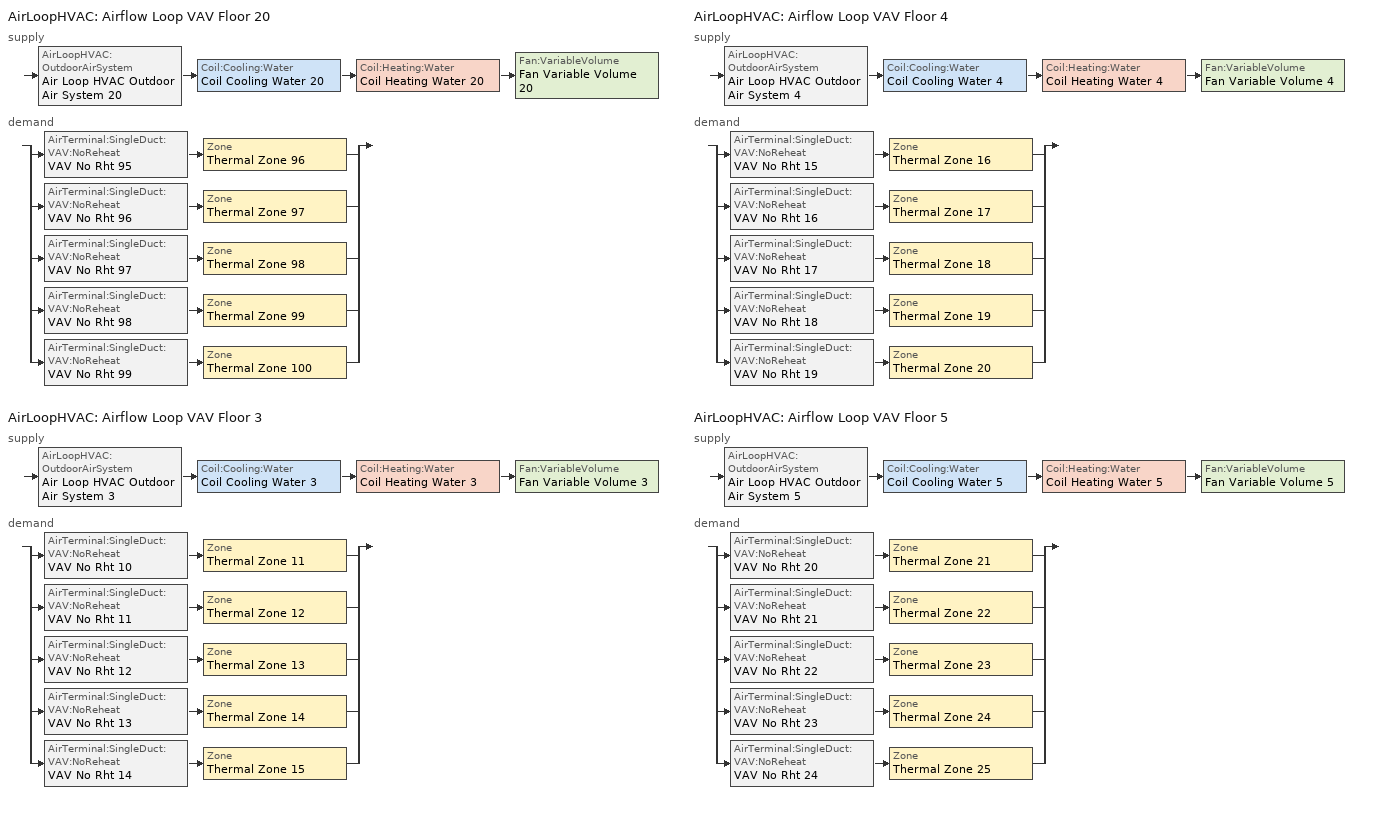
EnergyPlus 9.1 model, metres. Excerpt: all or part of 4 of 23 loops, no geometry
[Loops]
AirLoopHVAC 'Airflow Loop VAV Floor 20'
 supply: AirLoopHVAC:OutdoorAirSystem 'Air Loop HVAC Outdoor Air System 20' > Coil:Cooling:Water 'Coil Cooling Water 20' > Coil:Heating:Water 'Coil Heating Water 20' > Fan:VariableVolume 'Fan Variable Volume 20'
 demand: split
  | AirTerminal:SingleDuct:VAV:NoReheat 'VAV No Rht 95' > Zone 'Thermal Zone 96'
  | AirTerminal:SingleDuct:VAV:NoReheat 'VAV No Rht 96' > Zone 'Thermal Zone 97'
  | AirTerminal:SingleDuct:VAV:NoReheat 'VAV No Rht 97' > Zone 'Thermal Zone 98'
  | AirTerminal:SingleDuct:VAV:NoReheat 'VAV No Rht 98' > Zone 'Thermal Zone 99'
  | AirTerminal:SingleDuct:VAV:NoReheat 'VAV No Rht 99' > Zone 'Thermal Zone 100'
AirLoopHVAC 'Airflow Loop VAV Floor 3'
 supply: AirLoopHVAC:OutdoorAirSystem 'Air Loop HVAC Outdoor Air System 3' > Coil:Cooling:Water 'Coil Cooling Water 3' > Coil:Heating:Water 'Coil Heating Water 3' > Fan:VariableVolume 'Fan Variable Volume 3'
 demand: split
  | AirTerminal:SingleDuct:VAV:NoReheat 'VAV No Rht 10' > Zone 'Thermal Zone 11'
  | AirTerminal:SingleDuct:VAV:NoReheat 'VAV No Rht 11' > Zone 'Thermal Zone 12'
  | AirTerminal:SingleDuct:VAV:NoReheat 'VAV No Rht 12' > Zone 'Thermal Zone 13'
  | AirTerminal:SingleDuct:VAV:NoReheat 'VAV No Rht 13' > Zone 'Thermal Zone 14'
  | AirTerminal:SingleDuct:VAV:NoReheat 'VAV No Rht 14' > Zone 'Thermal Zone 15'
AirLoopHVAC 'Airflow Loop VAV Floor 4'
 supply: AirLoopHVAC:OutdoorAirSystem 'Air Loop HVAC Outdoor Air System 4' > Coil:Cooling:Water 'Coil Cooling Water 4' > Coil:Heating:Water 'Coil Heating Water 4' > Fan:VariableVolume 'Fan Variable Volume 4'
 demand: split
  | AirTerminal:SingleDuct:VAV:NoReheat 'VAV No Rht 15' > Zone 'Thermal Zone 16'
  | AirTerminal:SingleDuct:VAV:NoReheat 'VAV No Rht 16' > Zone 'Thermal Zone 17'
  | AirTerminal:SingleDuct:VAV:NoReheat 'VAV No Rht 17' > Zone 'Thermal Zone 18'
  | AirTerminal:SingleDuct:VAV:NoReheat 'VAV No Rht 18' > Zone 'Thermal Zone 19'
  | AirTerminal:SingleDuct:VAV:NoReheat 'VAV No Rht 19' > Zone 'Thermal Zone 20'
AirLoopHVAC 'Airflow Loop VAV Floor 5'
 supply: AirLoopHVAC:OutdoorAirSystem 'Air Loop HVAC Outdoor Air System 5' > Coil:Cooling:Water 'Coil Cooling Water 5' > Coil:Heating:Water 'Coil Heating Water 5' > Fan:VariableVolume 'Fan Variable Volume 5'
 demand: split
  | AirTerminal:SingleDuct:VAV:NoReheat 'VAV No Rht 20' > Zone 'Thermal Zone 21'
  | AirTerminal:SingleDuct:VAV:NoReheat 'VAV No Rht 21' > Zone 'Thermal Zone 22'
  | AirTerminal:SingleDuct:VAV:NoReheat 'VAV No Rht 22' > Zone 'Thermal Zone 23'
  | AirTerminal:SingleDuct:VAV:NoReheat 'VAV No Rht 23' > Zone 'Thermal Zone 24'
  | AirTerminal:SingleDuct:VAV:NoReheat 'VAV No Rht 24' > Zone 'Thermal Zone 25'
[ZoneControl:Thermostat]
Name | Zone or ZoneList | Control Type Schedule | Control 1
Thermal Zone 100 Thermostat | Thermal Zone 100 | Thermal Zone 100 Thermostat Schedule | Thermostat Setpoint Dual Setpoint 89
Thermal Zone 11 Thermostat | Thermal Zone 11 | Thermal Zone 11 Thermostat Schedule | Thermostat Setpoint Dual Setpoint 99
Thermal Zone 12 Thermostat | Thermal Zone 12 | Thermal Zone 12 Thermostat Schedule | Thermostat Setpoint Dual Setpoint 100
Thermal Zone 13 Thermostat | Thermal Zone 13 | Thermal Zone 13 Thermostat Schedule | Thermostat Setpoint Dual Setpoint 2
Thermal Zone 14 Thermostat | Thermal Zone 14 | Thermal Zone 14 Thermostat Schedule | Thermostat Setpoint Dual Setpoint 3
Thermal Zone 15 Thermostat | Thermal Zone 15 | Thermal Zone 15 Thermostat Schedule | Thermostat Setpoint Dual Setpoint 4
Thermal Zone 16 Thermostat | Thermal Zone 16 | Thermal Zone 16 Thermostat Schedule | Thermostat Setpoint Dual Setpoint 5
Thermal Zone 17 Thermostat | Thermal Zone 17 | Thermal Zone 17 Thermostat Schedule | Thermostat Setpoint Dual Setpoint 6
Thermal Zone 18 Thermostat | Thermal Zone 18 | Thermal Zone 18 Thermostat Schedule | Thermostat Setpoint Dual Setpoint 7
Thermal Zone 19 Thermostat | Thermal Zone 19 | Thermal Zone 19 Thermostat Schedule | Thermostat Setpoint Dual Setpoint 8
Thermal Zone 20 Thermostat | Thermal Zone 20 | Thermal Zone 20 Thermostat Schedule | Thermostat Setpoint Dual Setpoint 9
Thermal Zone 21 Thermostat | Thermal Zone 21 | Thermal Zone 21 Thermostat Schedule | Thermostat Setpoint Dual Setpoint 10
Thermal Zone 22 Thermostat | Thermal Zone 22 | Thermal Zone 22 Thermostat Schedule | Thermostat Setpoint Dual Setpoint 11
Thermal Zone 23 Thermostat | Thermal Zone 23 | Thermal Zone 23 Thermostat Schedule | Thermostat Setpoint Dual Setpoint 12
Thermal Zone 24 Thermostat | Thermal Zone 24 | Thermal Zone 24 Thermostat Schedule | Thermostat Setpoint Dual Setpoint 13
Thermal Zone 25 Thermostat | Thermal Zone 25 | Thermal Zone 25 Thermostat Schedule | Thermostat Setpoint Dual Setpoint 14
Thermal Zone 96 Thermostat | Thermal Zone 96 | Thermal Zone 96 Thermostat Schedule | Thermostat Setpoint Dual Setpoint 85
Thermal Zone 97 Thermostat | Thermal Zone 97 | Thermal Zone 97 Thermostat Schedule | Thermostat Setpoint Dual Setpoint 86
Thermal Zone 98 Thermostat | Thermal Zone 98 | Thermal Zone 98 Thermostat Schedule | Thermostat Setpoint Dual Setpoint 87
Thermal Zone 99 Thermostat | Thermal Zone 99 | Thermal Zone 99 Thermostat Schedule | Thermostat Setpoint Dual Setpoint 88
[ThermostatSetpoint:DualSetpoint] Heating Setpoint Temperature Schedule=Medium Office HtgSetp; Cooling Setpoint Temperature Schedule=Medium Office ClgSetp
Thermostat Setpoint Dual Setpoint 89; Thermostat Setpoint Dual Setpoint 99; Thermostat Setpoint Dual Setpoint 100; Thermostat Setpoint Dual Setpoint 2; Thermostat Setpoint Dual Setpoint 3; Thermostat Setpoint Dual Setpoint 4; Thermostat Setpoint Dual Setpoint 5; Thermostat Setpoint Dual Setpoint 6; Thermostat Setpoint Dual Setpoint 7; Thermostat Setpoint Dual Setpoint 8; Thermostat Setpoint Dual Setpoint 9; Thermostat Setpoint Dual Setpoint 10; Thermostat Setpoint Dual Setpoint 11; Thermostat Setpoint Dual Setpoint 12; Thermostat Setpoint Dual Setpoint 13; Thermostat Setpoint Dual Setpoint 14; Thermostat Setpoint Dual Setpoint 85; Thermostat Setpoint Dual Setpoint 86; Thermostat Setpoint Dual Setpoint 87; Thermostat Setpoint Dual Setpoint 88
[AirTerminal:SingleDuct:VAV:NoReheat] Availability Schedule=Always On Discrete hvac_library; Maximum Air Flow Rate {m3/s}=Autosize; Zone Minimum Air Flow Input Method=Constant; Constant Minimum Air Flow Fraction=0.3; Fixed Minimum Air Flow Rate {m3/s}=Autosize
VAV No Rht 99; VAV No Rht 10; VAV No Rht 11; VAV No Rht 12; VAV No Rht 13; VAV No Rht 14; VAV No Rht 15; VAV No Rht 16; VAV No Rht 17; VAV No Rht 18; VAV No Rht 19; VAV No Rht 20; VAV No Rht 21; VAV No Rht 22; VAV No Rht 23; VAV No Rht 24; VAV No Rht 95; VAV No Rht 96; VAV No Rht 97; VAV No Rht 98
[Zone equipment]
Thermal Zone 100: VAV No Rht 99
Thermal Zone 11: VAV No Rht 10
Thermal Zone 12: VAV No Rht 11
Thermal Zone 13: VAV No Rht 12
Thermal Zone 14: VAV No Rht 13
Thermal Zone 15: VAV No Rht 14
Thermal Zone 16: VAV No Rht 15
Thermal Zone 17: VAV No Rht 16
Thermal Zone 18: VAV No Rht 17
Thermal Zone 19: VAV No Rht 18
Thermal Zone 20: VAV No Rht 19
Thermal Zone 21: VAV No Rht 20
Thermal Zone 22: VAV No Rht 21
Thermal Zone 23: VAV No Rht 22
Thermal Zone 24: VAV No Rht 23
Thermal Zone 25: VAV No Rht 24
Thermal Zone 96: VAV No Rht 95
Thermal Zone 97: VAV No Rht 96
Thermal Zone 98: VAV No Rht 97
Thermal Zone 99: VAV No Rht 98
[Sizing:Zone] Zone Cooling Design Supply Air Temperature Input Method=SupplyAirTemperature; Zone Cooling Design Supply Air Temperature {C}=14; Zone Cooling Design Supply Air Temperature Difference {deltaC}=11.11; Zone Heating Design Supply Air Temperature Input Method=SupplyAirTemperature; Zone Heating Design Supply Air Temperature {C}=40; Zone Heating Design Supply Air Temperature Difference {deltaC}=11.11; Zone Cooling Design Supply Air Humidity Ratio {kgWater/kgDryAir}=0.0085; Zone Heating Design Supply Air Humidity Ratio {kgWater/kgDryAir}=0.008; Design Specification Outdoor Air Object=90.1-2010 - Office - OpenOffice Ventilation; Zone Heating Sizing Factor=1.25; Zone Cooling Sizing Factor=1.15; Cooling Design Air Flow Method=DesignDay; Cooling Design Air Flow Rate {m3/s}=0; Cooling Minimum Air Flow per Zone Floor Area {m3/s-m2}=0.000762; Cooling Minimum Air Flow {m3/s}=0; Cooling Minimum Air Flow Fraction=0; Heating Design Air Flow Method=DesignDay; Heating Design Air Flow Rate {m3/s}=0; Heating Maximum Air Flow per Zone Floor Area {m3/s-m2}=0.002032; Heating Maximum Air Flow {m3/s}=0.141576; Heating Maximum Air Flow Fraction=0.3; Account for Dedicated Outdoor Air System=No
Name | Design Specification Zone Air Distribution Object
Thermal Zone 100 | Thermal Zone 100 Design Spec Zone Air Dist
Thermal Zone 11 | Thermal Zone 11 Design Spec Zone Air Dist
Thermal Zone 12 | Thermal Zone 12 Design Spec Zone Air Dist
Thermal Zone 13 | Thermal Zone 13 Design Spec Zone Air Dist
Thermal Zone 14 | Thermal Zone 14 Design Spec Zone Air Dist
Thermal Zone 15 | Thermal Zone 15 Design Spec Zone Air Dist
Thermal Zone 16 | Thermal Zone 16 Design Spec Zone Air Dist
Thermal Zone 17 | Thermal Zone 17 Design Spec Zone Air Dist
Thermal Zone 18 | Thermal Zone 18 Design Spec Zone Air Dist
Thermal Zone 19 | Thermal Zone 19 Design Spec Zone Air Dist
Thermal Zone 20 | Thermal Zone 20 Design Spec Zone Air Dist
Thermal Zone 21 | Thermal Zone 21 Design Spec Zone Air Dist
Thermal Zone 22 | Thermal Zone 22 Design Spec Zone Air Dist
Thermal Zone 23 | Thermal Zone 23 Design Spec Zone Air Dist
Thermal Zone 24 | Thermal Zone 24 Design Spec Zone Air Dist
Thermal Zone 25 | Thermal Zone 25 Design Spec Zone Air Dist
Thermal Zone 96 | Thermal Zone 96 Design Spec Zone Air Dist
Thermal Zone 97 | Thermal Zone 97 Design Spec Zone Air Dist
Thermal Zone 98 | Thermal Zone 98 Design Spec Zone Air Dist
Thermal Zone 99 | Thermal Zone 99 Design Spec Zone Air Dist
[DesignSpecification:ZoneAirDistribution] Zone Air Distribution Effectiveness in Cooling Mode=1; Zone Air Distribution Effectiveness in Heating Mode=1
Thermal Zone 100 Design Spec Zone Air Dist; Thermal Zone 11 Design Spec Zone Air Dist; Thermal Zone 12 Design Spec Zone Air Dist; Thermal Zone 13 Design Spec Zone Air Dist; Thermal Zone 14 Design Spec Zone Air Dist; Thermal Zone 15 Design Spec Zone Air Dist; Thermal Zone 16 Design Spec Zone Air Dist; Thermal Zone 17 Design Spec Zone Air Dist; Thermal Zone 18 Design Spec Zone Air Dist; Thermal Zone 19 Design Spec Zone Air Dist; Thermal Zone 20 Design Spec Zone Air Dist; Thermal Zone 21 Design Spec Zone Air Dist; Thermal Zone 22 Design Spec Zone Air Dist; Thermal Zone 23 Design Spec Zone Air Dist; Thermal Zone 24 Design Spec Zone Air Dist; Thermal Zone 25 Design Spec Zone Air Dist; Thermal Zone 96 Design Spec Zone Air Dist; Thermal Zone 97 Design Spec Zone Air Dist; Thermal Zone 98 Design Spec Zone Air Dist; Thermal Zone 99 Design Spec Zone Air Dist
[Controller:MechanicalVentilation] Availability Schedule=Always On Discrete; Demand Controlled Ventilation=No; System Outdoor Air Method=ZoneSum; Design Specification Outdoor Air Object Name 1=90.1-2010 - Office - OpenOffice Ventilation; Design Specification Outdoor Air Object Name 2=90.1-2010 - Office - OpenOffice Ventilation; Design Specification Outdoor Air Object Name 3=90.1-2010 - Office - OpenOffice Ventilation; Design Specification Outdoor Air Object Name 4=90.1-2010 - Office - OpenOffice Ventilation; Design Specification Outdoor Air Object Name 5=90.1-2010 - Office - OpenOffice Ventilation
Name | Zone 1 | Design Specification Zone Air Distribution Object Name 1 | Zone 2 | Design Specification Zone Air Distribution Object Name 2 | Zone 3 | Design Specification Zone Air Distribution Object Name 3 | Zone 4 | Design Specification Zone Air Distribution Object Name 4 | Zone 5 | Design Specification Zone Air Distribution Object Name 5
Controller Mechanical Ventilation 20 | Thermal Zone 100 | Thermal Zone 100 Design Spec Zone Air Dist | Thermal Zone 96 | Thermal Zone 96 Design Spec Zone Air Dist | Thermal Zone 97 | Thermal Zone 97 Design Spec Zone Air Dist | Thermal Zone 98 | Thermal Zone 98 Design Spec Zone Air Dist | Thermal Zone 99 | Thermal Zone 99 Design Spec Zone Air Dist
Controller Mechanical Ventilation 3 | Thermal Zone 11 | Thermal Zone 11 Design Spec Zone Air Dist | Thermal Zone 12 | Thermal Zone 12 Design Spec Zone Air Dist | Thermal Zone 13 | Thermal Zone 13 Design Spec Zone Air Dist | Thermal Zone 14 | Thermal Zone 14 Design Spec Zone Air Dist | Thermal Zone 15 | Thermal Zone 15 Design Spec Zone Air Dist
Controller Mechanical Ventilation 4 | Thermal Zone 16 | Thermal Zone 16 Design Spec Zone Air Dist | Thermal Zone 17 | Thermal Zone 17 Design Spec Zone Air Dist | Thermal Zone 18 | Thermal Zone 18 Design Spec Zone Air Dist | Thermal Zone 19 | Thermal Zone 19 Design Spec Zone Air Dist | Thermal Zone 20 | Thermal Zone 20 Design Spec Zone Air Dist
Controller Mechanical Ventilation 5 | Thermal Zone 21 | Thermal Zone 21 Design Spec Zone Air Dist | Thermal Zone 22 | Thermal Zone 22 Design Spec Zone Air Dist | Thermal Zone 23 | Thermal Zone 23 Design Spec Zone Air Dist | Thermal Zone 24 | Thermal Zone 24 Design Spec Zone Air Dist | Thermal Zone 25 | Thermal Zone 25 Design Spec Zone Air Dist
[DesignSpecification:OutdoorAir]
90.1-2010 - Office - OpenOffice Ventilation: Outdoor Air Method=Sum; Outdoor Air Flow per Person {m3/s-person}=0.00235974; Outdoor Air Flow per Zone Floor Area {m3/s-m2}=0.0003048; Outdoor Air Flow per Zone {m3/s}=0; Outdoor Air Flow Air Changes per Hour {1/hr}=0
[AirLoopHVAC] Design Supply Air Flow Rate {m3/s}=AutoSize
Airflow Loop VAV Floor 20; Airflow Loop VAV Floor 3; Airflow Loop VAV Floor 4; Airflow Loop VAV Floor 5
[Sizing:System] Type of Load to Size On=Sensible; Design Outdoor Air Flow Rate {m3/s}=Autosize; Central Heating Maximum System Air Flow Ratio=0.3; Preheat Design Temperature {C}=7; Preheat Design Humidity Ratio {kgWater/kgDryAir}=0.008; Precool Design Temperature {C}=12.8; Precool Design Humidity Ratio {kgWater/kgDryAir}=0.008; Central Cooling Design Supply Air Temperature {C}=12.8; Central Heating Design Supply Air Temperature {C}=12.8; Type of Zone Sum to Use=NonCoincident; 100% Outdoor Air in Cooling=Yes; 100% Outdoor Air in Heating=Yes; Central Cooling Design Supply Air Humidity Ratio {kgWater/kgDryAir}=0.0085; Central Heating Design Supply Air Humidity Ratio {kgWater/kgDryAir}=0.008; Cooling Supply Air Flow Rate Method=DesignDay; Cooling Supply Air Flow Rate {m3/s}=0; Cooling Supply Air Flow Rate Per Floor Area {m3/s-m2}=0.00996765; Cooling Fraction of Autosized Cooling Supply Air Flow Rate=1; Cooling Supply Air Flow Rate Per Unit Cooling Capacity {m3/s-W}=3.94755e-05; Heating Supply Air Flow Rate Method=DesignDay; Heating Supply Air Flow Rate {m3/s}=0; Heating Supply Air Flow Rate Per Floor Area {m3/s-m2}=0.00996765; Heating Fraction of Autosized Heating Supply Air Flow Rate=1; Heating Fraction of Autosized Cooling Supply Air Flow Rate=1; Heating Supply Air Flow Rate Per Unit Heating Capacity {m3/s-W}=3.15882e-05; System Outdoor Air Method=ZoneSum; Zone Maximum Outdoor Air Fraction=1; Cooling Design Capacity Method=CoolingDesignCapacity; Cooling Design Capacity {W}=Autosize; Cooling Design Capacity Per Floor Area {W/m2}=234.7; Fraction of Autosized Cooling Design Capacity=1; Heating Design Capacity Method=HeatingDesignCapacity; Heating Design Capacity {W}=Autosize; Heating Design Capacity Per Floor Area {W/m2}=157; Fraction of Autosized Heating Design Capacity=1; Central Cooling Capacity Control Method=OnOff
Airflow Loop VAV Floor 20; Airflow Loop VAV Floor 3; Airflow Loop VAV Floor 4; Airflow Loop VAV Floor 5
[Controller:WaterCoil] Control Variable=Temperature; Actuator Variable=Flow; Controller Convergence Tolerance {deltaC}=Autosize; Maximum Actuated Flow {m3/s}=Autosize; Minimum Actuated Flow {m3/s}=0
Name | Action
Controller Water Coil 33; Controller Water Coil 34; Controller Water Coil 35; Controller Water Coil 36 | Reverse
Controller Water Coil 21; Controller Water Coil 4; Controller Water Coil 5; Controller Water Coil 6 | Normal
[Controller:OutdoorAir] Minimum Outdoor Air Flow Rate {m3/s}=0; Maximum Outdoor Air Flow Rate {m3/s}=Autosize; Economizer Control Type=NoEconomizer; Economizer Control Action Type=ModulateFlow; Economizer Maximum Limit Dry-Bulb Temperature {C}=28; Economizer Maximum Limit Enthalpy {J/kg}=64000; Economizer Minimum Limit Dry-Bulb Temperature {C}=-100; Lockout Type=NoLockout; Minimum Limit Type=FixedMinimum; High Humidity Control=No; Control High Indoor Humidity Based on Outdoor Humidity Ratio=Yes; Heat Recovery Bypass Control Type=BypassWhenWithinEconomizerLimits
Name | Mechanical Ventilation Controller
Controller Outdoor Air 20 | Controller Mechanical Ventilation 20
Controller Outdoor Air 3 | Controller Mechanical Ventilation 3
Controller Outdoor Air 4 | Controller Mechanical Ventilation 4
Controller Outdoor Air 5 | Controller Mechanical Ventilation 5
[SetpointManager:MixedAir] Control Variable=Temperature
Node 612 OS Default SPM; Node 613 OS Default SPM; Node 614 OS Default SPM; Node 204 OS Default SPM; Node 205 OS Default SPM; Node 206 OS Default SPM; Node 228 OS Default SPM; Node 229 OS Default SPM; Node 230 OS Default SPM; Node 252 OS Default SPM; Node 253 OS Default SPM; Node 254 OS Default SPM
[Coil:Cooling:Water] Availability Schedule=Always On Discrete; Design Water Flow Rate {m3/s}=Autosize; Design Air Flow Rate {m3/s}=Autosize; Design Inlet Water Temperature {C}=Autosize; Design Inlet Air Temperature {C}=Autosize; Design Outlet Air Temperature {C}=Autosize; Design Inlet Air Humidity Ratio {kgWater/kgDryAir}=Autosize; Design Outlet Air Humidity Ratio {kgWater/kgDryAir}=Autosize; Type of Analysis=SimpleAnalysis; Heat Exchanger Configuration=CrossFlow
Coil Cooling Water 20; Coil Cooling Water 3; Coil Cooling Water 4; Coil Cooling Water 5
[Coil:Heating:Water] Availability Schedule=Always On Discrete; U-Factor Times Area Value {W/K}=Autosize; Maximum Water Flow Rate {m3/s}=Autosize; Performance Input Method=UFactorTimesAreaAndDesignWaterFlowRate; Rated Capacity {W}=Autosize; Rated Inlet Water Temperature {C}=82.2; Rated Inlet Air Temperature {C}=16.6; Rated Outlet Water Temperature {C}=71.1; Rated Outlet Air Temperature {C}=32.2; Rated Ratio for Air and Water Convection=0.5
Coil Heating Water 20; Coil Heating Water 3; Coil Heating Water 4; Coil Heating Water 5
[Fan:VariableVolume] Fan Total Efficiency=0.6045; Pressure Rise {Pa}=500; Maximum Flow Rate {m3/s}=AutoSize; Fan Power Minimum Flow Rate Input Method=FixedFlowRate; Fan Power Minimum Flow Fraction=0; Fan Power Minimum Air Flow Rate {m3/s}=0; Motor Efficiency=0.93; Motor In Airstream Fraction=1; Fan Power Coefficient 1=0.0407599; Fan Power Coefficient 2=0.088045; Fan Power Coefficient 3=-0.0729261; Fan Power Coefficient 4=0.94374; Fan Power Coefficient 5=0
Name | Availability Schedule
Fan Variable Volume 20 | Always On Discrete 19
Fan Variable Volume 3 | Always On Discrete 2
Fan Variable Volume 4 | Always On Discrete 3
Fan Variable Volume 5 | Always On Discrete 4
[SetpointManager:Scheduled] Control Variable=Temperature; Schedule=Deck_Temperature 1
Setpoint Manager Scheduled 22; Setpoint Manager Scheduled 5; Setpoint Manager Scheduled 6; Setpoint Manager Scheduled 7
[Schedule:Compact]
Thermal Zone 100 Thermostat Schedule; Thermal Zone 11 Thermostat Schedule; Thermal Zone 12 Thermostat Schedule; Thermal Zone 13 Thermostat Schedule; Thermal Zone 14 Thermostat Schedule; Thermal Zone 15 Thermostat Schedule; Thermal Zone 16 Thermostat Schedule; Thermal Zone 17 Thermostat Schedule; Thermal Zone 18 Thermostat Schedule; Thermal Zone 19 Thermostat Schedule; Thermal Zone 20 Thermostat Schedule; Thermal Zone 21 Thermostat Schedule; Thermal Zone 22 Thermostat Schedule; Thermal Zone 23 Thermostat Schedule; Thermal Zone 24 Thermostat Schedule; Thermal Zone 25 Thermostat Schedule; Thermal Zone 96 Thermostat Schedule; Thermal Zone 97 Thermostat Schedule; Thermal Zone 98 Thermostat Schedule; Thermal Zone 99 Thermostat Schedule: Through: 12/31, For: AllDays, Until: 24:00, 4
[Schedule:Day:Interval]
Medium Office HtgSetp Rule 1 Day Schedule; Medium Office HtgSetp Summer Design Day: No, 24:00, 15.6
Medium Office HtgSetp Default Schedule: No, 06:00, 15.6, 22:00, 21, 24:00, 15.6
Medium Office HtgSetp Rule 2 Day Schedule: No, 06:00, 15.6, 18:00, 21, 24:00, 15.6
Medium Office HtgSetp Winter Design Day: No, 24:00, 21
Medium Office ClgSetp Rule 1 Day Schedule; Medium Office ClgSetp Winter Design Day: No, 24:00, 26.7
Medium Office ClgSetp Default Schedule; Medium Office ClgSetp Summer Design Day: No, 06:00, 26.7, 22:00, 24, 24:00, 26.7
Medium Office ClgSetp Rule 2 Day Schedule: No, 06:00, 26.7, 18:00, 24, 24:00, 26.7
Deck_Temperature_Default 1; Deck_Temperature_Summer_Design_Day 1; Deck_Temperature_Winter_Design_Day 1: No, 24:00, 12.8
[Schedule:Week:Daily]
Medium Office HtgSetp Week Rule - Jan1-Dec31: Medium Office HtgSetp Rule 1 Day Schedule, Medium Office HtgSetp Default Schedule, Medium Office HtgSetp Default Schedule, Medium Office HtgSetp Default Schedule, Medium Office HtgSetp Default Schedule, Medium Office HtgSetp Default Schedule, Medium Office HtgSetp Rule 2 Day Schedule, Medium Office HtgSetp Default Schedule, Medium Office HtgSetp Summer Design Day, Medium Office HtgSetp Winter Design Day, Medium Office HtgSetp Default Schedule, Medium Office HtgSetp Default Schedule
Medium Office ClgSetp Week Rule - Jan1-Dec31: Medium Office ClgSetp Rule 1 Day Schedule, Medium Office ClgSetp Default Schedule, Medium Office ClgSetp Default Schedule, Medium Office ClgSetp Default Schedule, Medium Office ClgSetp Default Schedule, Medium Office ClgSetp Default Schedule, Medium Office ClgSetp Rule 2 Day Schedule, Medium Office ClgSetp Default Schedule, Medium Office ClgSetp Summer Design Day, Medium Office ClgSetp Winter Design Day, Medium Office ClgSetp Default Schedule, Medium Office ClgSetp Default Schedule
Deck_Temperature 1 Week Rule - Jan1-Dec31: Deck_Temperature_Default 1, Deck_Temperature_Default 1, Deck_Temperature_Default 1, Deck_Temperature_Default 1, Deck_Temperature_Default 1, Deck_Temperature_Default 1, Deck_Temperature_Default 1, Deck_Temperature_Default 1, Deck_Temperature_Summer_Design_Day 1, Deck_Temperature_Winter_Design_Day 1, Deck_Temperature_Default 1, Deck_Temperature_Default 1
[Schedule:Year]
Medium Office HtgSetp: Medium Office HtgSetp Week Rule - Jan1-Dec31, 1, 1, 12, 31
Medium Office ClgSetp: Medium Office ClgSetp Week Rule - Jan1-Dec31, 1, 1, 12, 31
Deck_Temperature 1: Deck_Temperature 1 Week Rule - Jan1-Dec31, 1, 1, 12, 31
[Schedule:Constant]
Always On Discrete hvac_library: OnOff hvac_library, 1
Always On Discrete; Always On Discrete 19; Always On Discrete 2; Always On Discrete 3; Always On Discrete 4: OnOff, 1
